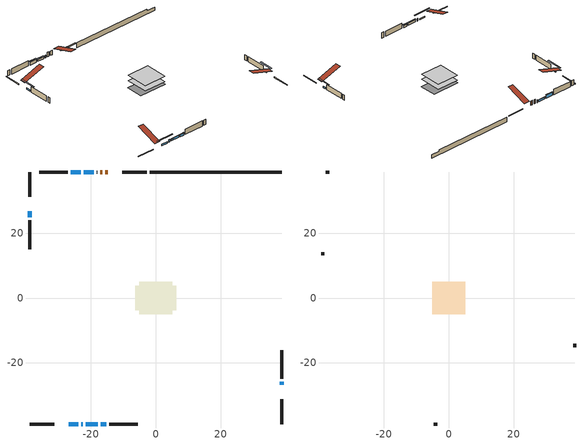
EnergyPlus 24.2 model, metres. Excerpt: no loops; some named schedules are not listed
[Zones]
conditioned space
 floor adiabatic (AdiabaticFloorConstruction): -5.05,-5.05 -5.05,5.05 5.05,5.05 5.05,-5.05 z0.31
 floor foundation (Slab1 construction): -6.35,-3.82 -6.35,3.82 6.35,3.82 6.35,-3.82 z-2.01
 wall outside (RimJoist1 construction): -2.71,38.86 -10.33,38.86 / -38.86,-38.86 -31.24,-38.86 / -38.86,38.86 -38.86,31.24 / 38.86,-38.86 38.86,-31.24 z0.31:0.61
 wall outside (AdiabaticWallConstruction 1): -14.78,38.86 -15.63,38.86 / -16.55,38.86 -17.19,38.86 z0.31:2.34
 wall outside (AdiabaticWallConstruction): -18.12,38.86 -18.19,38.86 / -22.97,-38.86 -22.54,-38.86 z0.31:1.53; -26.79,-38.86 -23.89,-38.86 / -38.86,26.79 -38.86,24.86 / 38.86,-26.79 38.86,-25.82 z0.31:0.92; -19.12,38.86 -22.17,38.86 z0.31:1.17; -23.1,38.86 -26.2,38.86 z0.31:1.68; -21.62,-38.86 -17.86,-38.86 / -16.93,-38.86 -15.3,-38.86 z0.31:1.28
 wall outside (Wall1 construction): -27.12,38.86 -35.94,38.86 / -14.37,-38.86 -5.55,-38.86 / -38.86,23.93 -38.86,15.11 / 38.86,-24.9 38.86,-16.08 z0.31:2.75
 wall foundation (FoundationWall1 construction): -1.78,38.86,-2.01 -1.78,38.86,0.31 34.8,38.86,0.31 34.8,38.86,-0.56 38.86,38.86,-0.56 38.86,38.86,-2.01
 window (WindowConstruction 4): -18.12,38.86 -18.19,38.86 z0.31:1.53
 window (WindowConstruction 7): -26.79,-38.86 -23.89,-38.86 z0.31:0.92
 window (WindowConstruction 8): -38.86,26.79 -38.86,24.86 z0.31:0.92
 window (WindowConstruction 5): -22.96,-38.86 -22.55,-38.86 z0.31:1.53
 window (WindowConstruction): -19.12,38.86 -22.17,38.86 z0.31:1.17
 window (WindowConstruction 1): -23.1,38.86 -26.2,38.86 z0.31:1.68
 window (WindowConstruction 2): -21.62,-38.86 -17.86,-38.86 z0.31:1.28
 window (WindowConstruction 3): -16.93,-38.86 -15.3,-38.86 z0.31:1.28
 window (WindowConstruction 6): 38.86,-26.79 38.86,-25.83 z0.31:0.92
 door (Door): -14.78,38.86 -15.63,38.86 z0.31:2.34
 door (Door 1): -16.55,38.86 -17.19,38.86 z0.31:2.34
 ceiling adiabatic (AdiabaticFloorConstruction): 5.05,-5.05 5.05,5.05 -5.05,5.05 -5.05,-5.05 z0.31
attic - vented
 floor to conditioned space (Floor1 construction Reversed): -5.05,-5.05 -5.05,5.05 5.05,5.05 5.05,-5.05 z2.75
 wall outside (Wall2 construction): -36.87,38.86 -37.93,38.86 / -4.63,-38.86 -3.56,-38.86 / -38.86,14.18 -38.86,13.12 / 38.86,-15.15 38.86,-14.09 z0.31:2.75
 roof outside (Roof1 construction): -13.85,38.86,2.75 -13.85,29.02,6.03 -11.26,29.02,6.03 -11.26,38.86,2.75; -27.72,-38.86,2.75 -27.72,-29.02,6.03 -30.31,-29.02,6.03 -30.31,-38.86,2.75; -38.86,27.72,2.75 -29.02,27.72,6.03 -29.02,30.31,6.03 -38.86,30.31,2.75; 38.86,-27.72,2.75 29.02,-27.72,6.03 29.02,-30.31,6.03 38.86,-30.31,2.75
shading: -21.25,-38.86 -29.43,-38.86 -29.43,-39.27 -21.25,-39.27 z3.56; -38.86,22.22 -38.86,29.43 -39.27,29.43 -39.27,22.22 z3.56; -22.37,38.86 -18.92,38.86 -18.92,39.27 -22.37,39.27 z1.37; -26.4,38.86 -22.89,38.86 -22.89,39.27 -26.4,39.27 z1.88; -17.65,-38.86 -21.82,-38.86 -21.82,-39.27 -17.65,-39.27 z1.48; -15.1,-38.86 -17.13,-38.86 -17.13,-39.27 -15.1,-39.27 z1.48; 38.86,-23.19 38.86,-29.43 39.27,-29.43 39.27,-23.19 z3.56
[Building]
Building 1: Terrain=Suburbs
[Site:Location]
Edmonton Intl AP_AB: Latitude {deg}=53.31; Longitude {deg}=-113.58; Time Zone {hr}=-7; Elevation {m}=723; Keep Site Location Information=Yes
[Site:GroundTemperature:Shallow]
-1.56185, -3.61833, -3.78302, -2.80711, 1.11059, 5.01004, 8.39065, 10.5322, 10.7141, 8.97234, 5.67794, 1.89811
[Site:WaterMainsTemperature]
Calculation Method=Schedule; Temperature Schedule=mains temperature schedule
[Material] Roughness=Rough; Thermal Absorptance=0.9
Name | Thickness {m} | Conductivity {W/m-K} | Density {kg/m3} | Specific Heat {J/kg-K} | Solar Absorptance | Visible Absorptance
asphalt or fiberglass shingles | 0.00635 | 0.162714 | 1121.4 | 1465.45 | 0.4 | 0.4
ceiling loosefill ins | 0.0846667 | 0.0480833 | 16.02 | 1046.75 | 0.7 | 0.7
ceiling stud and cavity | 0.1397 | 0.081039 | 65.682 | 1177.47 | 0.7 | 0.7
concrete 4.0 in. | 0.1016 | 1.803125 | 2242.8 | 837.4 | 0.7 | 0.7
concrete 8.0 in. | 0.2032 | 1.803125 | 2242.8 | 837.4 | 0.7 | 0.7
door material | 0.04445 | 0.053851 | 512.64 | 1214.23 | 0.7 | 0.7
door material 1 | 0.04445 | 0.188738 | 512.64 | 1214.23 | 0.7 | 0.7
exterior vertical ins | 0.0480821 | 0.029427 | 32.04 | 1214.23 | 0.7 | 0.7
floor covering | 0.0127 | 0.0433444 | 54.468 | 1339.84 | 0.6 | 0.6
floor rigid ins; wall rigid ins | 0.512978 | 0.029427 | 32.04 | 1214.23 | 0.7 | 0.7
floor stud and cavity | 0.1397 | 1.75129 | 37.0049 | 1207.88 | 0.7 | 0.7
furniture material conditioned space 1 | 0.1524 | 0.115458 | 640.8 | 1214.23 | 0.6 | 0.6
gypsum board | 0.0127 | 0.160291 | 801 | 837.4 | 0.6 | 0.6
gypsum board 1 | 0.0127 | 0.160291 | 801 | 837.4 | 0.7 | 0.7
osb sheathing 0.5 in. | 0.0127 | 0.115458 | 512.64 | 1214.23 | 0.7 | 0.7
osb sheathing 0.75 in. | 0.01905 | 0.115458 | 512.64 | 1214.23 | 0.7 | 0.7
osb sheathing 2.0 in. | 0.0508 | 0.115458 | 512.64 | 1214.23 | 0.7 | 0.7
rim joist stud and cavity | 0.0508 | 0.0296634 | 125.044 | 1163.47 | 0.6 | 0.6
wall stud and cavity | 0.1397 | 0.0935595 | 139.0536 | 1170.24 | 0.7 | 0.7
wall stud and cavity 1 | 0.0889 | 6.1454 | 50.32683 | 1063.81 | 0.6 | 0.6
wall stud and cavity 2 | 0.0889 | 0.380278 | 52.3479 | 1209.89 | 0.7 | 0.7
wall stud and cavity 3 | 0.0889 | 0.391764 | 83.0341 | 1211.67 | 0.7 | 0.7
wood siding | 0.0254 | 0.102417 | 544.68 | 1172.36 | 0.4 | 0.4
wood siding 1 | 0.00254 | 0.102417 | 544.68 | 1172.36 | 0.4 | 0.4
wood siding 2; wood siding 3; wood siding 4 | 0.0254 | 0.102417 | 544.68 | 1172.36 | 0.7 | 0.7
[WindowMaterial:SimpleGlazingSystem]
Name | U-Factor {W/m2-K} | Solar Heat Gain Coefficient
WindowMaterial | 1.86863 | 0.49
WindowMaterial 1 | 3.296079 | 0.7
WindowMaterial 2 | 1.80674 | 0.51
WindowMaterial 3 | 3.30232 | 0.67
WindowMaterial 4 | 3.24668 | 0.38
WindowMaterial 5 | 3.30687 | 0.6
WindowMaterial 6 | 2.44608 | 0.48
[Construction]
AdiabaticFloorConstruction: floor stud and cavity, floor rigid ins, osb sheathing 0.75 in., floor covering
AdiabaticWallConstruction: wood siding 3, wall rigid ins, wall stud and cavity 2, gypsum board
AdiabaticWallConstruction 1: wood siding 4, wall rigid ins, wall stud and cavity 2, gypsum board
Door: door material
Door 1: door material 1
Floor1 construction Reversed: gypsum board, ceiling stud and cavity, ceiling loosefill ins
FoundationWall1 construction: concrete 8.0 in., gypsum board 1
furniture construction conditioned space 1: furniture material conditioned space 1
PartitionWallConstruction: gypsum board, wall stud and cavity 3, gypsum board
RimJoist1 construction: wood siding 2, osb sheathing 2.0 in., rim joist stud and cavity
Roof1 construction: asphalt or fiberglass shingles
Slab1 construction: concrete 4.0 in.
Wall1 construction: wood siding, osb sheathing 0.5 in., wall stud and cavity, gypsum board
Wall2 construction: wood siding 1, wall stud and cavity 1
WindowConstruction: WindowMaterial
WindowConstruction 1: WindowMaterial 1
WindowConstruction 2: WindowMaterial 2
WindowConstruction 3: WindowMaterial 3
WindowConstruction 4: WindowMaterial 4
WindowConstruction 5: WindowMaterial 5
WindowConstruction 6; WindowConstruction 7; WindowConstruction 8: WindowMaterial 6
[Zone] Multiplier=1; Part of Total Floor Area=Yes
Name | Volume {m3}
attic - vented | 54.3336
conditioned space | 495.4
[Space]
Name | Zone | Volume {m3}
attic - vented 1 | attic - vented | 54.3336
conditioned space 1 | conditioned space | 495.4
[ZoneInfiltration:EffectiveLeakageArea]
infil attic - vented 1: Zone or Space=attic - vented 1; Schedule=Always On Discrete; Effective Air Leakage Area {cm2}=3549.57; Stack Coefficient=0.000397633; Wind Coefficient=1.34729e-05
[ZoneMixing]
whole house fan mix: Zone or Space=attic - vented; Schedule=Always On Continuous; Design Flow Rate Calculation Method=Flow/Zone; Design Flow Rate {m3/s}=0; Source Zone or Space=conditioned space
[SurfaceProperty:ExposedFoundationPerimeter]
Slab1: Exposed Perimeter Calculation Method=TotalExposedPerimeter; Total Exposed Perimeter {m}=40.641
[InternalMass] Zone or ZoneList=conditioned space; Space or SpaceList=conditioned space 1
Name | Construction | Surface Area {m2}
furniture mass conditioned space 1 | furniture construction conditioned space 1 | 79.5722
partition wall mass | PartitionWallConstruction | 198.93
[Lights]
interior lighting: Zone or ZoneList or Space or SpaceList=conditioned space 1; Schedule=interior lighting schedule; Design Level Calculation Method=LightingLevel; Lighting Level {W}=343.2; Return Air Fraction=0; Fraction Radiant=0.6; Fraction Visible=0.2; Fraction Replaceable=1
[People]
occupants: Zone or ZoneList or Space or SpaceList=conditioned space 1; Number of People Schedule=occupants schedule; Number of People Calculation Method=People; Number of People=3; Fraction Radiant=0.314171; Sensible Heat Fraction=0.56303; Activity Level Schedule=occupants activity schedule; Carbon Dioxide Generation Rate {m3/s-W}=0; Enable ASHRAE 55 Comfort Warnings=No; Mean Radiant Temperature Calculation Type=EnclosureAveraged
[ElectricEquipment] Zone or ZoneList or Space or SpaceList=conditioned space 1; Design Level Calculation Method=EquipmentLevel
Name | Schedule | Design Level {W} | Fraction Latent | Fraction Radiant | Fraction Lost
clothes dryer | clothes dryer schedule | 140.772 | 0.015 | 0.081 | 0.85
clothes washer | clothes washer schedule | 32.1985 | 0.03 | 0.162 | 0.7
cooking range | cooking range schedule | 215.147 | 0.08 | 0.432 | 0.2
dishwasher | dishwasher schedule | 66.8632 | 0.3 | 0.18 | 0.4
fridge | fridge schedule | 72.9452 | 0 | 0.6 | 0
mech vent bath fan 0 | mech vent bath fan 0 schedule | 50.2 | 0 | 0 | 1
mech vent bath fan 1 | mech vent bath fan 1 schedule | 50.2 | 0 | 0 | 1
mech vent house fan | mech vent house fan schedule | 0 | 0 | 0 | 1
mech vent house fan cfis | mech vent house fan cfis schedule | 0 | 0 | 0 | 0
mech vent range fan 0 | mech vent range fan 0 schedule | 57 | 0 | 0 | 1
misc plug loads | misc plug loads schedule | 494.7 | 0.045 | 0.513 | 0.1
whole house fan | Always On Discrete | 0 | 0 | 0 | 1
[OtherEquipment] Zone or ZoneList or Space or SpaceList=conditioned space 1; Design Level Calculation Method=EquipmentLevel
Name | Fuel Type | Schedule | Design Level {W} | Fraction Latent | Fraction Radiant | Fraction Lost
clothes dryer 1 | Electricity | clothes dryer schedule | 0 | 0.015 | 0.081 | 0.85
cooking range 1 | Electricity | cooking range schedule | 0 | 0.08 | 0.432 | 0.2
general water use latent | None | general water use schedule | 62.594 | 1 | 0 | 0
general water use sensible | None | general water use schedule | -61.6891 | 0 | 0.6 | 0
mech vent house fan latent load | None | Always On Discrete | 0 | 1 | 0 | 0
mech vent house fan sensible load | None | Always On Discrete | 0 | 0 | 0 | 0
water heater energy adjustment1 | NaturalGas | Always On Discrete | 0.01 | 0 | 0 | 1
[ZoneInfiltration:DesignFlowRate] Zone or ZoneList or Space or SpaceList=conditioned space 1; Schedule=Always On Discrete; Design Flow Rate Calculation Method=Flow/Zone; Design Flow Rate {m3/s}=0
infil flow; natural vent flow; whole house fan flow
[AvailabilityManager:Scheduled]
furnace airloop Availability Manager: Schedule=Always On Discrete
[Foundation:Kiva]
Foundation Kiva 1: Initial Indoor Air Temperature {C}=18; Wall Height Above Grade {m}=0.309982; Wall Depth Below Slab {m}=0.2032; Custom Block Material Name 1=exterior vertical ins; Custom Block Depth 1 {m}=2.31999; Custom Block X Position 1 {m}=0.2159; Custom Block Z Position 1 {m}=0
[Foundation:Kiva:Settings]
Soil Conductivity {W/m-K}=0.849921; Soil Density {kg/m3}=1842.3; Soil Specific Heat {J/kg-K}=418.7; Ground Solar Absorptivity=0.9; Ground Thermal Absorptivity=0.9; Ground Surface Roughness {m}=0.03; Far-Field Width {m}=40; Deep-Ground Boundary Condition=ZeroFlux; Deep-Ground Depth {m}=40; Minimum Cell Dimension {m}=0.2; Maximum Cell Growth Coefficient=3; Simulation Timestep=Timestep
[Exterior:Lights]
exterior lighting: Schedule=exterior lighting schedule; Design Level {W}=75.6
[EnergyManagementSystem:GlobalVariable]
furnace_airloop_Fan_RTF
infil_program_Qfan
infil_program_Qinf
natural_vent_program_Qnv
natural_vent_program_Qwhf
[EnergyManagementSystem:Sensor]
Name | Output:Variable or Output:Meter Index Key | Output:Variable or Output:Meter
airflow_gain | infil flow | Infiltration Sensible Heat Gain Energy
airflow_gain_1 | natural vent flow | Infiltration Sensible Heat Gain Energy
airflow_gain_2 | whole house fan flow | Infiltration Sensible Heat Gain Energy
airflow_loss | infil flow | Infiltration Sensible Heat Loss Energy
airflow_loss_1 | natural vent flow | Infiltration Sensible Heat Loss Energy
airflow_loss_2 | whole house fan flow | Infiltration Sensible Heat Loss Energy
clg_load_cond |  | Cooling:EnergyTransfer:Zone:CONDITIONED SPACE
clg_sp_s; clg_sp_s_1 | cooling setpoint | Schedule Value
clothes_dryer_exhaust_0_sch_s | clothes dryer exhaust 0 schedule | Schedule Value
cool_season | cooling season schedule | Schedule Value
htg_load_cond |  | Heating:EnergyTransfer:Zone:CONDITIONED SPACE
htg_sp_s; htg_sp_s_1 | heating setpoint | Schedule Value
ig_ee_conv | clothes dryer | Electric Equipment Convective Heating Energy
ig_ee_conv_2 | cooking range | Electric Equipment Convective Heating Energy
ig_ee_conv_4 | fridge | Electric Equipment Convective Heating Energy
ig_ee_conv_5 | misc plug loads | Electric Equipment Convective Heating Energy
ig_ee_conv_6 | whole house fan | Electric Equipment Convective Heating Energy
ig_ee_rad | clothes dryer | Electric Equipment Radiant Heating Energy
ig_ee_rad_2 | cooking range | Electric Equipment Radiant Heating Energy
ig_ee_rad_4 | fridge | Electric Equipment Radiant Heating Energy
ig_ee_rad_5 | misc plug loads | Electric Equipment Radiant Heating Energy
ig_ee_rad_6 | whole house fan | Electric Equipment Radiant Heating Energy
ig_lgt_conv | interior lighting | Lights Convective Heating Energy
ig_lgt_rad | interior lighting | Lights Radiant Heating Energy
ig_lgt_vis | interior lighting | Lights Visible Radiation Heating Energy
ig_oe_conv | clothes dryer 1 | Other Equipment Convective Heating Energy
ig_oe_conv_1 | cooking range 1 | Other Equipment Convective Heating Energy
ig_oe_conv_2 | general water use latent | Other Equipment Convective Heating Energy
ig_oe_conv_3 | general water use sensible | Other Equipment Convective Heating Energy
ig_oe_conv_4 | water heater energy adjustment1 | Other Equipment Convective Heating Energy
ig_oe_rad | clothes dryer 1 | Other Equipment Radiant Heating Energy
ig_oe_rad_1 | cooking range 1 | Other Equipment Radiant Heating Energy
ig_oe_rad_2 | general water use latent | Other Equipment Radiant Heating Energy
ig_oe_rad_3 | general water use sensible | Other Equipment Radiant Heating Energy
ig_oe_rad_4 | water heater energy adjustment1 | Other Equipment Radiant Heating Energy
ig_ppl_conv | occupants | People Convective Heating Energy
ig_ppl_rad | occupants | People Radiant Heating Energy
im_conv | furniture mass conditioned space 1 | Surface Inside Face Convection Heat Gain Energy
im_conv_1 | partition wall mass | Surface Inside Face Convection Heat Gain Energy
im_ig | furniture mass conditioned space 1 | Surface Inside Face Internal Gains Radiation Heat Gain Energy
im_ig_1 | partition wall mass | Surface Inside Face Internal Gains Radiation Heat Gain Energy
im_lgt | furniture mass conditioned space 1 | Surface Inside Face Lights Radiation Heat Gain Energy
im_lgt_1 | partition wall mass | Surface Inside Face Lights Radiation Heat Gain Energy
im_sol | furniture mass conditioned space 1 | Surface Inside Face Solar Radiation Heat Gain Energy
im_sol_1 | partition wall mass | Surface Inside Face Solar Radiation Heat Gain Energy
im_surf | furniture mass conditioned space 1 | Surface Inside Face Net Surface Thermal Radiation Heat Gain Energy
im_surf_1 | partition wall mass | Surface Inside Face Net Surface Thermal Radiation Heat Gain Energy
mech_vent_bath_fan_0_sch_s | mech vent bath fan 0 schedule | Schedule Value
mech_vent_bath_fan_1_sch_s | mech vent bath fan 1 schedule | Schedule Value
mech_vent_range_fan_0_sch_s | mech vent range fan 0 schedule | Schedule Value
mv_conv | mech vent bath fan 0 | Electric Equipment Convective Heating Energy
mv_conv_1 | mech vent bath fan 1 | Electric Equipment Convective Heating Energy
mv_conv_2 | mech vent house fan | Electric Equipment Convective Heating Energy
mv_conv_3 | mech vent house fan cfis | Electric Equipment Convective Heating Energy
mv_conv_4 | mech vent range fan 0 | Electric Equipment Convective Heating Energy
mv_conv_5 | mech vent house fan latent load | Other Equipment Convective Heating Energy
mv_conv_6 | mech vent house fan sensible load | Other Equipment Convective Heating Energy
mv_rad | mech vent bath fan 0 | Electric Equipment Radiant Heating Energy
mv_rad_1 | mech vent bath fan 1 | Electric Equipment Radiant Heating Energy
mv_rad_2 | mech vent house fan | Electric Equipment Radiant Heating Energy
mv_rad_3 | mech vent house fan cfis | Electric Equipment Radiant Heating Energy
mv_rad_4 | mech vent range fan 0 | Electric Equipment Radiant Heating Energy
mv_rad_5 | mech vent house fan latent load | Other Equipment Radiant Heating Energy
mv_rad_6 | mech vent house fan sensible load | Other Equipment Radiant Heating Energy
natural_vent_s | natural vent schedule | Schedule Value
out_pb_s |  | Site Outdoor Air Barometric Pressure
out_wt_s |  | Site Outdoor Air Humidity Ratio
site_vw_s |  | Site Wind Speed
ss_back_out | Window1 | Surface Window Shortwave from Zone Back Out Window Heat Transfer Rate
ss_back_out_1 | Window10 | Surface Window Shortwave from Zone Back Out Window Heat Transfer Rate
ss_back_out_2 | Window13 | Surface Window Shortwave from Zone Back Out Window Heat Transfer Rate
ss_back_out_3 | Window2 | Surface Window Shortwave from Zone Back Out Window Heat Transfer Rate
ss_back_out_4 | Window3 | Surface Window Shortwave from Zone Back Out Window Heat Transfer Rate
ss_back_out_5 | Window5 | Surface Window Shortwave from Zone Back Out Window Heat Transfer Rate
ss_back_out_6 | Window6 | Surface Window Shortwave from Zone Back Out Window Heat Transfer Rate
ss_back_out_7 | Window8 | Surface Window Shortwave from Zone Back Out Window Heat Transfer Rate
ss_back_out_8 | Window9 | Surface Window Shortwave from Zone Back Out Window Heat Transfer Rate
ss_conv | Door1 | Surface Inside Face Convection Heat Gain Energy
ss_conv_1 | Door2 | Surface Inside Face Convection Heat Gain Energy
ss_conv_10 | Window9 | Surface Inside Face Convection Heat Gain Energy
ss_conv_2 | Window1 | Surface Inside Face Convection Heat Gain Energy
ss_conv_3 | Window10 | Surface Inside Face Convection Heat Gain Energy
ss_conv_4 | Window13 | Surface Inside Face Convection Heat Gain Energy
ss_conv_5 | Window2 | Surface Inside Face Convection Heat Gain Energy
ss_conv_6 | Window3 | Surface Inside Face Convection Heat Gain Energy
ss_conv_7 | Window5 | Surface Inside Face Convection Heat Gain Energy
ss_conv_8 | Window6 | Surface Inside Face Convection Heat Gain Energy
ss_conv_9 | Window8 | Surface Inside Face Convection Heat Gain Energy
ss_ig | Door1 | Surface Inside Face Internal Gains Radiation Heat Gain Energy
ss_ig_1 | Door2 | Surface Inside Face Internal Gains Radiation Heat Gain Energy
ss_ig_10 | Window9 | Surface Inside Face Internal Gains Radiation Heat Gain Energy
ss_ig_2 | Window1 | Surface Inside Face Internal Gains Radiation Heat Gain Energy
ss_ig_3 | Window10 | Surface Inside Face Internal Gains Radiation Heat Gain Energy
ss_ig_4 | Window13 | Surface Inside Face Internal Gains Radiation Heat Gain Energy
ss_ig_5 | Window2 | Surface Inside Face Internal Gains Radiation Heat Gain Energy
ss_ig_6 | Window3 | Surface Inside Face Internal Gains Radiation Heat Gain Energy
ss_ig_7 | Window5 | Surface Inside Face Internal Gains Radiation Heat Gain Energy
ss_ig_8 | Window6 | Surface Inside Face Internal Gains Radiation Heat Gain Energy
ss_ig_9 | Window8 | Surface Inside Face Internal Gains Radiation Heat Gain Energy
ss_lgt | Door1 | Surface Inside Face Lights Radiation Heat Gain Energy
ss_lgt_1 | Door2 | Surface Inside Face Lights Radiation Heat Gain Energy
ss_sol | Door1 | Surface Inside Face Solar Radiation Heat Gain Energy
ss_sol_1 | Door2 | Surface Inside Face Solar Radiation Heat Gain Energy
ss_surf | Door1 | Surface Inside Face Net Surface Thermal Radiation Heat Gain Energy
ss_surf_1 | Door2 | Surface Inside Face Net Surface Thermal Radiation Heat Gain Energy
ss_surf_10 | Window9 | Surface Inside Face Net Surface Thermal Radiation Heat Gain Energy
ss_surf_2 | Window1 | Surface Inside Face Net Surface Thermal Radiation Heat Gain Energy
ss_surf_3 | Window10 | Surface Inside Face Net Surface Thermal Radiation Heat Gain Energy
ss_surf_4 | Window13 | Surface Inside Face Net Surface Thermal Radiation Heat Gain Energy
ss_surf_5 | Window2 | Surface Inside Face Net Surface Thermal Radiation Heat Gain Energy
ss_surf_6 | Window3 | Surface Inside Face Net Surface Thermal Radiation Heat Gain Energy
ss_surf_7 | Window5 | Surface Inside Face Net Surface Thermal Radiation Heat Gain Energy
ss_surf_8 | Window6 | Surface Inside Face Net Surface Thermal Radiation Heat Gain Energy
ss_surf_9 | Window8 | Surface Inside Face Net Surface Thermal Radiation Heat Gain Energy
ss_trans_in | Window1 | Surface Window Transmitted Solar Radiation Rate
ss_trans_in_1 | Window10 | Surface Window Transmitted Solar Radiation Rate
ss_trans_in_2 | Window13 | Surface Window Transmitted Solar Radiation Rate
ss_trans_in_3 | Window2 | Surface Window Transmitted Solar Radiation Rate
ss_trans_in_4 | Window3 | Surface Window Transmitted Solar Radiation Rate
ss_trans_in_5 | Window5 | Surface Window Transmitted Solar Radiation Rate
ss_trans_in_6 | Window6 | Surface Window Transmitted Solar Radiation Rate
ss_trans_in_7 | Window8 | Surface Window Transmitted Solar Radiation Rate
ss_trans_in_8 | Window9 | Surface Window Transmitted Solar Radiation Rate
ss_trans_out | Window1 | Surface Inside Face Initial Transmitted Diffuse Transmitted Out Window Solar Radiation Rate
ss_trans_out_1 | Window10 | Surface Inside Face Initial Transmitted Diffuse Transmitted Out Window Solar Radiation Rate
ss_trans_out_2 | Window13 | Surface Inside Face Initial Transmitted Diffuse Transmitted Out Window Solar Radiation Rate
ss_trans_out_3 | Window2 | Surface Inside Face Initial Transmitted Diffuse Transmitted Out Window Solar Radiation Rate
ss_trans_out_4 | Window3 | Surface Inside Face Initial Transmitted Diffuse Transmitted Out Window Solar Radiation Rate
ss_trans_out_5 | Window5 | Surface Inside Face Initial Transmitted Diffuse Transmitted Out Window Solar Radiation Rate
ss_trans_out_6 | Window6 | Surface Inside Face Initial Transmitted Diffuse Transmitted Out Window Solar Radiation Rate
ss_trans_out_7 | Window8 | Surface Inside Face Initial Transmitted Diffuse Transmitted Out Window Solar Radiation Rate
ss_trans_out_8 | Window9 | Surface Inside Face Initial Transmitted Diffuse Transmitted Out Window Solar Radiation Rate
s_conv | Floor1 | Surface Inside Face Convection Heat Gain Energy
s_conv_1 | FoundationWall1 | Surface Inside Face Convection Heat Gain Energy
s_conv_10 | Wall1:180 | Surface Inside Face Convection Heat Gain Energy
s_conv_11 | Wall1:270 | Surface Inside Face Convection Heat Gain Energy
s_conv_12 | Wall1:90 | Surface Inside Face Convection Heat Gain Energy
s_conv_2 | inferred conditioned ceiling | Surface Inside Face Convection Heat Gain Energy
s_conv_3 | inferred conditioned floor | Surface Inside Face Convection Heat Gain Energy
s_conv_4 | RimJoist1:0 | Surface Inside Face Convection Heat Gain Energy
s_conv_5 | RimJoist1:180 | Surface Inside Face Convection Heat Gain Energy
s_conv_6 | RimJoist1:270 | Surface Inside Face Convection Heat Gain Energy
s_conv_7 | RimJoist1:90 | Surface Inside Face Convection Heat Gain Energy
s_conv_8 | Slab1 | Surface Inside Face Convection Heat Gain Energy
s_conv_9 | Wall1:0 | Surface Inside Face Convection Heat Gain Energy
s_ig | Floor1 | Surface Inside Face Internal Gains Radiation Heat Gain Energy
s_ig_1 | FoundationWall1 | Surface Inside Face Internal Gains Radiation Heat Gain Energy
s_ig_10 | Wall1:180 | Surface Inside Face Internal Gains Radiation Heat Gain Energy
s_ig_11 | Wall1:270 | Surface Inside Face Internal Gains Radiation Heat Gain Energy
s_ig_12 | Wall1:90 | Surface Inside Face Internal Gains Radiation Heat Gain Energy
s_ig_2 | inferred conditioned ceiling | Surface Inside Face Internal Gains Radiation Heat Gain Energy
s_ig_3 | inferred conditioned floor | Surface Inside Face Internal Gains Radiation Heat Gain Energy
s_ig_4 | RimJoist1:0 | Surface Inside Face Internal Gains Radiation Heat Gain Energy
s_ig_5 | RimJoist1:180 | Surface Inside Face Internal Gains Radiation Heat Gain Energy
s_ig_6 | RimJoist1:270 | Surface Inside Face Internal Gains Radiation Heat Gain Energy
s_ig_7 | RimJoist1:90 | Surface Inside Face Internal Gains Radiation Heat Gain Energy
s_ig_8 | Slab1 | Surface Inside Face Internal Gains Radiation Heat Gain Energy
s_ig_9 | Wall1:0 | Surface Inside Face Internal Gains Radiation Heat Gain Energy
s_lgt | Floor1 | Surface Inside Face Lights Radiation Heat Gain Energy
s_lgt_1 | FoundationWall1 | Surface Inside Face Lights Radiation Heat Gain Energy
s_lgt_10 | Wall1:180 | Surface Inside Face Lights Radiation Heat Gain Energy
s_lgt_11 | Wall1:270 | Surface Inside Face Lights Radiation Heat Gain Energy
s_lgt_12 | Wall1:90 | Surface Inside Face Lights Radiation Heat Gain Energy
s_lgt_2 | inferred conditioned ceiling | Surface Inside Face Lights Radiation Heat Gain Energy
s_lgt_3 | inferred conditioned floor | Surface Inside Face Lights Radiation Heat Gain Energy
s_lgt_4 | RimJoist1:0 | Surface Inside Face Lights Radiation Heat Gain Energy
s_lgt_5 | RimJoist1:180 | Surface Inside Face Lights Radiation Heat Gain Energy
s_lgt_6 | RimJoist1:270 | Surface Inside Face Lights Radiation Heat Gain Energy
s_lgt_7 | RimJoist1:90 | Surface Inside Face Lights Radiation Heat Gain Energy
s_lgt_8 | Slab1 | Surface Inside Face Lights Radiation Heat Gain Energy
s_lgt_9 | Wall1:0 | Surface Inside Face Lights Radiation Heat Gain Energy
s_sol | Floor1 | Surface Inside Face Solar Radiation Heat Gain Energy
s_sol_1 | FoundationWall1 | Surface Inside Face Solar Radiation Heat Gain Energy
